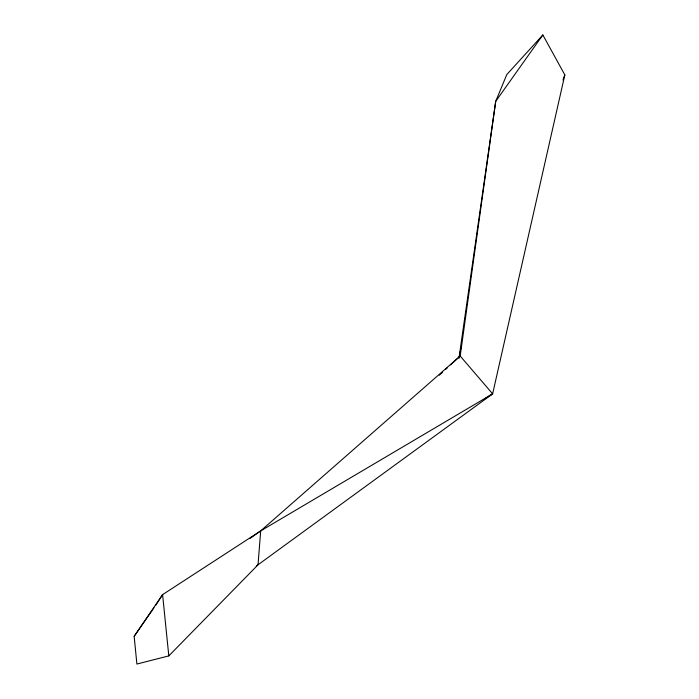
<?xml version="1.0" encoding="UTF-8"?>
<svg xmlns="http://www.w3.org/2000/svg" width="699" height="699" viewBox="0 0 699 699"><rect width="100%" height="100%" fill="white"/><g stroke="black" fill="none" stroke-linecap="round" stroke-linejoin="round"><path stroke-width="1.05" d="M542.852 34.95L495.705 101.364L460.187 356.027L260.701 530.882L258.018 564.818L168.809 655.889L136.89 664.05L134.164 636.326L162.596 594.631L260.701 530.882L492.629 393.843L564.836 74.907L542.852 34.95L506.792 74.575L495.705 101.364L459.016 357.888M459.173 357.923L459.531 355.774M459.89 353.624L460.257 351.483M460.615 349.334L460.973 347.185M562.948 80.018L564.836 74.907M155.816 605.133L162.596 594.631L168.809 655.889M134.164 636.326L153.963 607.807M439.287 375.214L442.502 372.27M445.717 369.317L447.325 367.84M450.54 364.887L460.187 356.027L492.629 393.843L256.253 566.085M250.032 538.431L260.701 530.882M484.355 399.094L492.629 393.843"/></g></svg>
